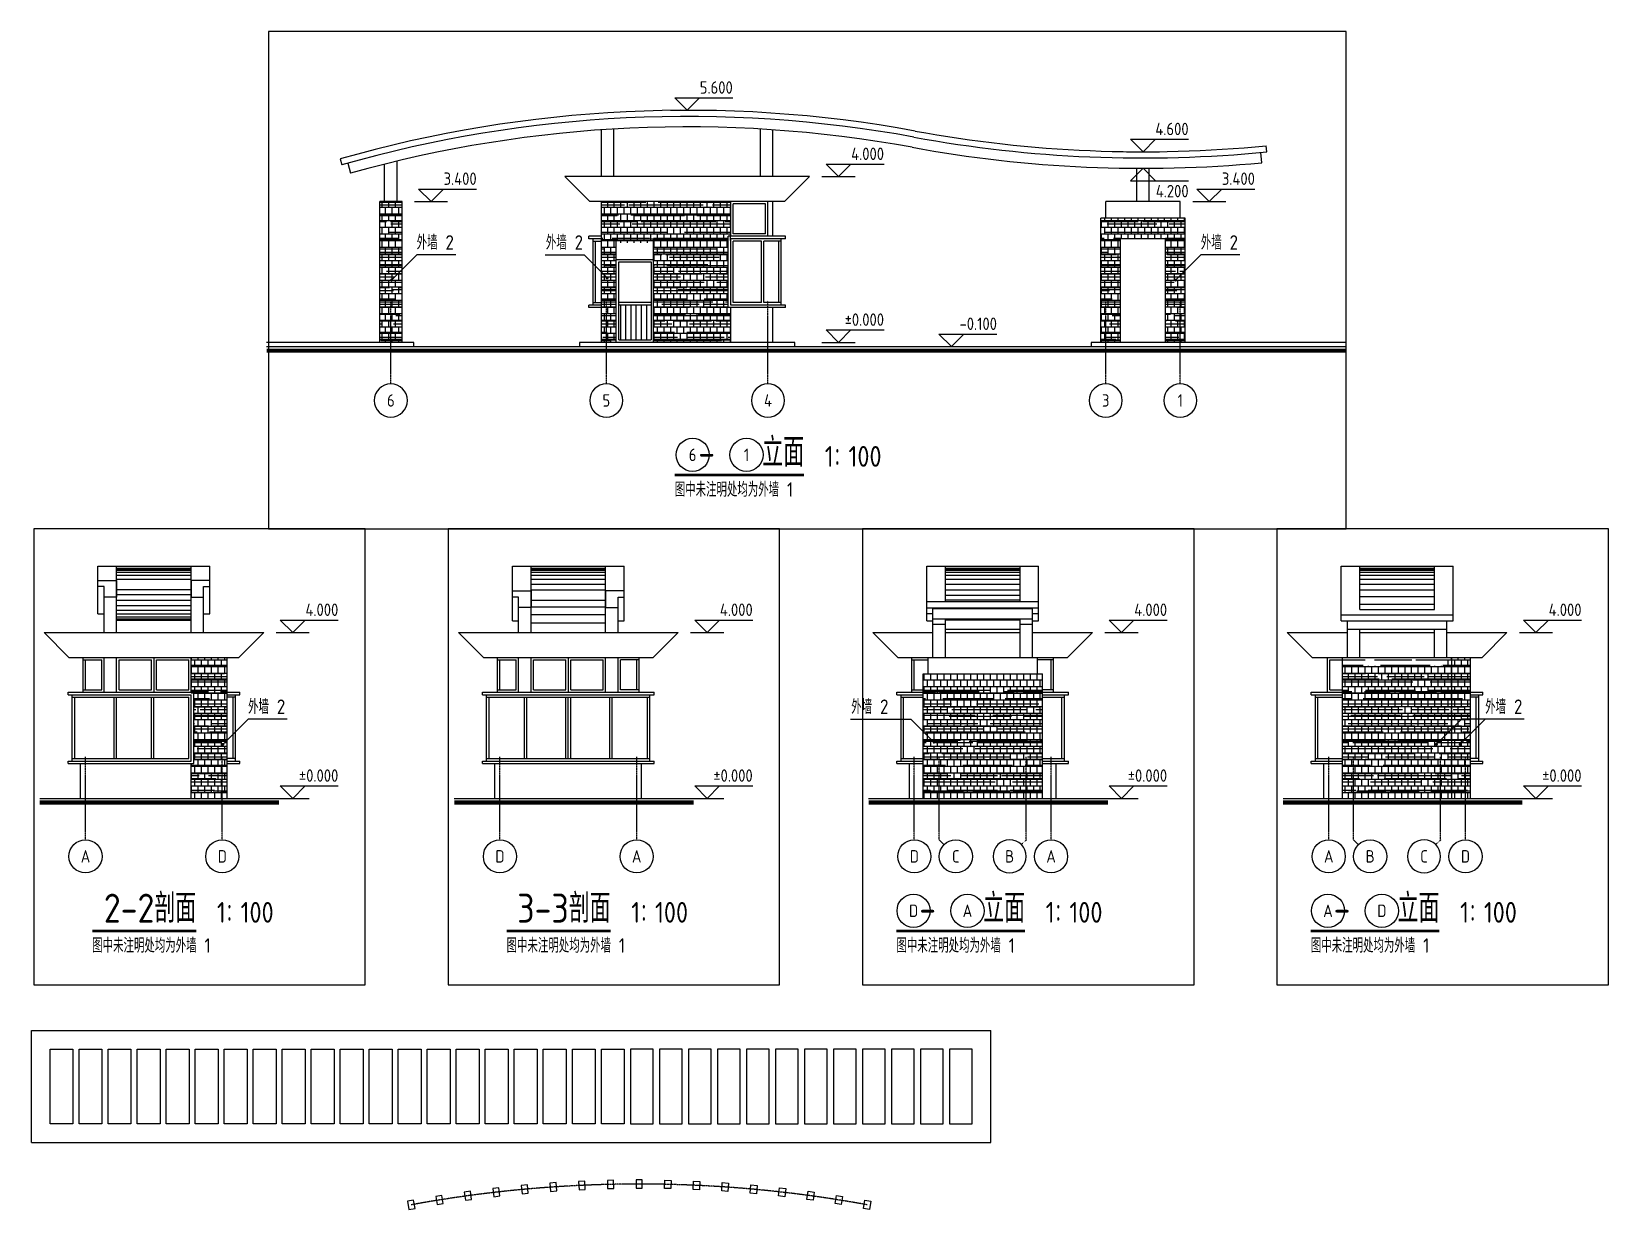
# Model space of a CAD drawing. Extents: x 105561 to 193510, y -55932 to 89115.
# Drawn here: x 155457 to 193510, y -16897 to 11521 of the extents above; entities that cross this region are included whole.
import ezdxf
from ezdxf.enums import TextEntityAlignment as Align

# ---------------------------------------------------------------- set-up
doc = ezdxf.new("R2010")
doc.units = 0
doc.header["$LTSCALE"] = 10
doc.header["$MEASUREMENT"] = 0
doc.linetypes.add('CENTER2', pattern=[1.125, 0.75, -0.125, 0.125, -0.125])
doc.layers.get('0').update_dxf_attribs({"linetype": 'CONTINUOUS'})
for name, color, linetype in [('填充', 8, 'CONTINUOUS'), ('文字', 1, 'CONTINUOUS'), ('标注', 7, 'CONTINUOUS'), ('结构', 5, 'CONTINUOUS'), ('轴线', 6, 'CENTER2'), ('辅助', 2, 'CONTINUOUS'), ('门窗楼梯', 7, 'CONTINUOUS')]:
    doc.layers.add(name, color=color, linetype=linetype)
doc.styles.add('GB', font='gbenor.shx', dxfattribs={"bigfont": 'gbcbig.shx'})
pattern_1 = [(0, (0, 2000), (660, 300), [4500, -600, 1500, -300]), (0, (399, 2150), (-300, 399), [900, -99, 1800, -225]), (0, (150, 2255), (1560, 201), [2400, -420, 1200, -300])]
pattern_2 = [(0, (0, 2000), (0, 160), []), (90, (0, 2000), (-80, 160), [160, -160])]
pattern_3 = [(0, (-600, 1000), (0, 160), []), (90, (-600, 1000), (-80, 160), [160, -160])]
pattern_4 = [(0, (-600, 1000), (660, 300), [4500, -600, 1500, -300]), (0, (-201, 1150), (-300, 399), [900, -99, 1800, -225]), (0, (-450, 1255), (1560, 201), [2400, -420, 1200, -300])]

# ---------------------------------------------------------------- blocks, each defined once
blk = doc.blocks.new('肋')
at = {"layer": '结构'}
blk.add_lwpolyline([(-75, -100), (75, -100), (75, 100), (-75, 100)], close=True, dxfattribs=at)
blk = doc.blocks.new('轴')
blk.add_circle((0, 0), 4)
blk = doc.blocks.new('标高')
blk.add_line((-4, 0), (4, 0))
blk.add_lwpolyline([(3, 3), (0, 0), (-3, 3), (11, 3)])
at = {"color": 0, "style": 'GB', "flags": 12}
blk.add_attdef('%%P0.000', text='', height=3, dxfattribs=at).set_placement((11, 5.5), align=Align.MIDDLE_RIGHT)

msp = doc.modelspace()

# ---------------------------------------------------------------- hatches: boundary and pattern name
at = {"layer": '填充'}
h = msp.add_hatch(dxfattribs=at)
h.set_pattern_fill('AR-B88', color=256, scale=20, style=0)
h.set_pattern_definition(pattern_2)
h.paths.add_polyline_path([(164398.4, 7421.1), (163858.4, 7421.1), (163858.4, 4021.1), (164398.4, 4021.1)])
h = msp.add_hatch(dxfattribs=at)
h.set_pattern_fill('AR-RROOF', color=256, scale=300, style=0)
h.set_pattern_definition(pattern_1)
h.paths.add_polyline_path([(164388.4, 7421.1), (163868.4, 7421.1), (163868.4, 4021.1), (164388.4, 4021.1)])
h = msp.add_hatch(dxfattribs=at)
h.set_pattern_fill('AR-RROOF', color=256, scale=300, style=0)
h.set_pattern_definition(pattern_1)
h.paths.add_polyline_path([(169208.4, 7421.1), (169208.4, 4021.1), (169568.4, 4021.1), (169568.4, 6521.1), (170468.4, 6521.1), (170468.4, 4021.1), (172328.4, 4021.1), (172328.4, 4861.1), (172268.4, 4861.1), (172268.4, 6581.1), (172328.4, 6581.1), (172328.4, 7421.1)])
h = msp.add_hatch(dxfattribs=at)
h.set_pattern_fill('AR-B88', color=256, scale=20, style=0)
h.set_pattern_definition(pattern_2)
h.paths.add_polyline_path([(169208.4, 7421.1), (169208.4, 4021.1), (169568.4, 4021.1), (169568.4, 6421.1), (170468.4, 6421.1), (170468.4, 4021.1), (172328.4, 4021.1), (172328.4, 4861.1), (172268.4, 4861.1), (172268.4, 6481.1), (172328.4, 6481.1), (172328.4, 7421.1)])
h = msp.add_hatch(dxfattribs=at)
h.set_pattern_fill('AR-B88', color=256, scale=20, style=0)
h.set_pattern_definition(pattern_2)
h.paths.add_polyline_path([(181258.4, 4021.1), (181738.4, 4021.1), (181738.4, 6521.1), (182818.4, 6521.1), (182818.4, 4021.1), (183298.4, 4021.1), (183298.4, 7021.1), (181258.4, 7021.1)])
h = msp.add_hatch(dxfattribs=at)
h.set_pattern_fill('AR-RROOF', color=256, scale=300, style=0)
h.set_pattern_definition(pattern_1)
h.paths.add_polyline_path([(181258.4, 4021.1), (181738.4, 4021.1), (181738.4, 6621.1), (182818.4, 6621.1), (182818.4, 4021.1), (183298.4, 4021.1), (183298.4, 7021.1), (181258.4, 7021.1)])
h = msp.add_hatch(dxfattribs=at)
h.set_pattern_fill('LINE', color=256, scale=1000, angle=90, style=0)
h.set_pattern_definition([(90, (28926.22, 12000), (-125, 8e-15), [])])
h.paths.add_polyline_path([(170408.4, 4931.1), (169628.4, 4931.1), (169628.4, 4081.1), (170408.4, 4081.1)])
h = msp.add_hatch(dxfattribs=at)
h.set_pattern_fill('AR-B88', color=256, scale=20, style=0)
h.set_pattern_definition(pattern_3)
h.paths.add_polyline_path([(159369.8, -6138.9), (159309.8, -6138.9), (159309.8, -6978.9), (160179.8, -6978.9), (160179.8, -3578.9), (159309.8, -3578.9), (159309.8, -4418.9), (159369.8, -4418.9)])
h = msp.add_hatch(dxfattribs=at)
h.set_pattern_fill('AR-RROOF', color=256, scale=300, style=0)
h.set_pattern_definition(pattern_4)
h.paths.add_polyline_path([(159369.8, -6138.9), (159309.8, -6138.9), (159309.8, -6978.9), (160179.8, -6978.9), (160179.8, -3578.9), (159309.8, -3578.9), (159309.8, -4518.9), (159369.8, -4518.9)])
h = msp.add_hatch(dxfattribs=at)
h.set_pattern_fill('AR-RROOF', color=256, scale=300, style=0)
h.set_pattern_definition(pattern_4)
h.paths.add_polyline_path([(187089.8, -6978.9), (189729.8, -6978.9), (189729.8, -3578.9), (187089.8, -3578.9)])
h = msp.add_hatch(dxfattribs=at)
h.set_pattern_fill('AR-B88', color=256, scale=20, style=0)
h.set_pattern_definition(pattern_3)
h.paths.add_polyline_path([(187089.8, -6978.9), (189729.8, -6978.9), (189729.8, -3778.9), (187089.8, -3778.9)])
h = msp.add_hatch(dxfattribs=at)
h.set_pattern_fill('AR-B88', color=256, scale=20, style=0)
h.set_pattern_definition(pattern_3)
h.paths.add_polyline_path([(190179.8, -3578.9), (189609.8, -3578.9), (189609.8, -3778.9), (189729.8, -3778.9), (189729.8, -6978.9), (190179.8, -6978.9)])
h = msp.add_hatch(dxfattribs=at)
h.set_pattern_fill('AR-RROOF', color=256, scale=300, style=0)
h.set_pattern_definition(pattern_4)
h.paths.add_polyline_path([(190179.8, -3578.9), (189609.8, -3578.9), (189609.8, -3778.9), (189729.8, -3778.9), (189729.8, -6978.9), (190179.8, -6978.9)])
h = msp.add_hatch(dxfattribs=at)
h.set_pattern_fill('AR-B88', color=256, scale=20, style=0)
h.set_pattern_definition(pattern_3)
h.paths.add_polyline_path([(179849.8, -6978.9), (179849.8, -3978.9), (176969.8, -3978.9), (176969.8, -6978.9)])
h = msp.add_hatch(dxfattribs=at)
h.set_pattern_fill('AR-RROOF', color=256, scale=300, style=0)
h.set_pattern_definition(pattern_4)
h.paths.add_polyline_path([(179849.8, -6978.9), (179849.8, -4178.9), (176969.8, -4178.9), (176969.8, -6978.9)])

# ---------------------------------------------------------------- linework, layer by layer
at = {"layer": '文字', "const_width": 70}
for points in [[(170977.9, 821.1), (174098.6, 821.1)], [(156920.3, -10178.9), (159429.9, -10178.9)], [(166920.3, -10178.9), (169429.9, -10178.9)], [(176327.2, -10178.9), (179429.9, -10178.9)], [(186327.2, -10178.9), (189429.9, -10178.9)]]:
    msp.add_lwpolyline(points, dxfattribs=at)
at = {"layer": '标注'}
msp.add_line((190535.6, -5068.2), (189916, -5687.8), dxfattribs=at)
for points in [[(165693.4, 6132), (164751.2, 6132), (164131.7, 5512.4)], [(167848.7, 6132), (168790.9, 6132), (169345.7, 5577.1)], [(184615.5, 6132), (183673.3, 6132), (183053.8, 5512.4)], [(161625.1, -5068.2), (160682.9, -5068.2), (160063.4, -5687.8)], [(175218, -5068.2), (176678.4, -5068.2), (177233.2, -5623)], [(191477.8, -5068.2), (189966.4, -5068.2), (189346.9, -5687.8)]]:
    msp.add_lwpolyline(points, dxfattribs=at)
at = {"layer": '标注', "const_width": 35}
for points in [[(164126.6, 5524.8, 1), (164161.6, 5524.8, 1)], [(169363.2, 5577.1, -1), (169328.2, 5577.1, -1)], [(183048.7, 5524.8, 1), (183083.7, 5524.8, 1)], [(160058.3, -5675.4, 1), (160093.3, -5675.4, 1)], [(177250.7, -5623, -1), (177215.7, -5623, -1)], [(189341.7, -5675.4, 1), (189376.7, -5675.4, 1)], [(189910.9, -5675.4, 1), (189945.9, -5675.4, 1)]]:
    msp.add_lwpolyline(points, format="xyb", close=True, dxfattribs=at)
at = {"layer": '结构'}
for points in [[(157059.8, -1720.2), (157509.8, -1720.2), (157509.8, -2124.8), (157209.8, -2124.8), (157209.8, -1871.9), (157059.8, -1871.9)], [(159759.8, -1720.2), (159309.8, -1720.2), (159309.8, -2124.8), (159609.8, -2124.8), (159609.8, -1871.9), (159759.8, -1871.9)], [(167059.8, -1970.4), (167509.8, -1970.4), (167509.8, -2375.8), (167209.8, -2375.8), (167209.8, -2122.5), (167059.8, -2122.5)], [(169759.8, -1970.4), (169309.8, -1970.4), (169309.8, -2375.8), (169609.8, -2375.8), (169609.8, -2122.5), (169759.8, -2122.5)]]:
    msp.add_lwpolyline(points, close=True, dxfattribs=at)
at = {"layer": '轴线'}
for p, q in [((164128.4, 3021.1), (164128.4, 5021.1)), ((169328.4, 3021.1), (169328.4, 5021.1)), ((173228.4, 3021.1), (173228.4, 5021.1)), ((181378.4, 3021.1), (181378.4, 5021.1)), ((183178.4, 3021.1), (183178.4, 5021.1)), ((156759.8, -7978.9), (156759.8, -5978.9)), ((160059.8, -7978.9), (160059.8, -5978.9)), ((166759.8, -7978.9), (166759.8, -5978.9)), ((170059.8, -7978.9), (170059.8, -5978.9)), ((176759.8, -7978.9), (176759.8, -5978.9)), ((177359.8, -7978.9), (177359.8, -5978.9)), ((179459.8, -7978.9), (179459.8, -5978.9)), ((180059.8, -7978.9), (180059.8, -5978.9)), ((186759.8, -7978.9), (186759.8, -5978.9)), ((187359.8, -7978.9), (187359.8, -5978.9)), ((189459.8, -7978.9), (189459.8, -5978.9)), ((190059.8, -7978.9), (190059.8, -5978.9)), ((177359.8, -7978.9), (177476.9, -8096.1)), ((179459.8, -7978.9), (179342.6, -8096.1)), ((187359.8, -7978.9), (187476.9, -8096.1)), ((189459.8, -7978.9), (189342.6, -8096.1))]:
    msp.add_line(p, q, dxfattribs=at)
msp.add_arc((170121.2, -46785.6), 30500, 79.61114, 100.38886, dxfattribs=at)
at = {"layer": '辅助'}
for points in [[(161178.4, -478.9), (187178.4, -478.9), (187178.4, 11521.1), (161178.4, 11521.1)], [(155509.8, -11478.9), (163509.8, -11478.9), (163509.8, -478.9), (155509.8, -478.9)], [(165509.8, -11478.9), (173509.8, -11478.9), (173509.8, -478.9), (165509.8, -478.9)], [(175509.8, -11478.9), (183509.8, -11478.9), (183509.8, -478.9), (175509.8, -478.9)], [(185509.8, -11478.9), (193509.8, -11478.9), (193509.8, -478.9), (185509.8, -478.9)]]:
    msp.add_lwpolyline(points, close=True, dxfattribs=at)
at = {"layer": '门窗楼梯'}
for p, q in [((169208.4, 8021.1), (169208.4, 9149.8)), ((169508.4, 8021.1), (169508.4, 9169)), ((173048.4, 8021.1), (173048.4, 9169)), ((173348.4, 8021.1), (173348.4, 9149.8)), ((185268.1, 8617.2), (185253.4, 8766.5)), ((162903.4, 8448.7), (162944.6, 8304.5)), ((164278.4, 7421.1), (164278.4, 8395.8)), ((185143.1, 8354.2), (185118.7, 8603)), ((163089, 8345.3), (163157.6, 8104.9)), ((163978.4, 7421.1), (163978.4, 8322.5)), ((174228.4, 8021.1), (168328.4, 8021.1)), ((168928.4, 7421.1), (168328.4, 8021.1)), ((173628.4, 7421.1), (174228.4, 8021.1)), ((182128.4, 7421.1), (182128.4, 8221.5)), ((182428.4, 7421.1), (182428.4, 8221.5)), ((163858.4, 4021.1), (163858.4, 7421.1)), ((164398.4, 7421.1), (163858.4, 7421.1)), ((164398.4, 4021.1), (164398.4, 7421.1)), ((173628.4, 7421.1), (168928.4, 7421.1)), ((169208.4, 4021.1), (169208.4, 7421.1)), ((172328.4, 6581.1), (172328.4, 7421.1)), ((172388.4, 6641.1), (172388.4, 7361.1)), ((173168.4, 7361.1), (172388.4, 7361.1)), ((173168.4, 6641.1), (173168.4, 7361.1)), ((173228.4, 6581.1), (173228.4, 7421.1)), ((173348.4, 6581.1), (173348.4, 7421.1)), ((183178.4, 7421.1), (181378.4, 7421.1)), ((181378.4, 7021.1), (181378.4, 7421.1)), ((183178.4, 7021.1), (183178.4, 7421.1)), ((183298.4, 7021.1), (181258.4, 7021.1)), ((181258.4, 4021.1), (181258.4, 7021.1)), ((183298.4, 4021.1), (183298.4, 7021.1)), ((169208.4, 6581.1), (168908.4, 6581.1)), ((168908.4, 6521.1), (168908.4, 6581.1)), ((169208.4, 6521.1), (168908.4, 6521.1)), ((169008.4, 4921.1), (169008.4, 6521.1)), ((169568.4, 4021.1), (169568.4, 6521.1)), ((169568.4, 6521.1), (170468.4, 6521.1)), ((170468.4, 4021.1), (170468.4, 6521.1)), ((172268.4, 4861.1), (172268.4, 6581.1)), ((173648.4, 6581.1), (172268.4, 6581.1)), ((172328.4, 6581.1), (172328.4, 6581.1)), ((172328.4, 4921.1), (172328.4, 6521.1)), ((173648.4, 6521.1), (172328.4, 6521.1)), ((173168.4, 6641.1), (172388.4, 6641.1)), ((173548.4, 4921.1), (173548.4, 6521.1)), ((173648.4, 6521.1), (173648.4, 6581.1)), ((182818.4, 6521.1), (181738.4, 6521.1)), ((181738.4, 4021.1), (181738.4, 6521.1)), ((182818.4, 4021.1), (182818.4, 6521.1)), ((169008.4, 6461.1), (169208.4, 6461.1)), ((169068.4, 4981.1), (169068.4, 6461.1)), ((172388.4, 4981.1), (172388.4, 6461.1)), ((173068.4, 6461.1), (172388.4, 6461.1)), ((173068.4, 4981.1), (173068.4, 6461.1)), ((173128.4, 4981.1), (173128.4, 6461.1)), ((173548.4, 6461.1), (173128.4, 6461.1)), ((173488.4, 4981.1), (173488.4, 6461.1)), ((169568.4, 6021.1), (170468.4, 6021.1)), ((169628.4, 4081.1), (169628.4, 5961.1)), ((169628.4, 5961.1), (170408.4, 5961.1)), ((170408.4, 5961.1), (170408.4, 4081.1)), ((169008.4, 4981.1), (169208.4, 4981.1)), ((169628.4, 4991.1), (170408.4, 4991.1)), ((173068.4, 4981.1), (172388.4, 4981.1)), ((173548.4, 4981.1), (173128.4, 4981.1)), ((168908.4, 4861.1), (168908.4, 4921.1)), ((169208.4, 4921.1), (168908.4, 4921.1)), ((169208.4, 4861.1), (168908.4, 4861.1)), ((169628.4, 4931.1), (170408.4, 4931.1)), ((173648.4, 4861.1), (172268.4, 4861.1)), ((173648.4, 4921.1), (172328.4, 4921.1)), ((172328.4, 4021.1), (172328.4, 4861.1)), ((173348.4, 4021.1), (173348.4, 4861.1)), ((173648.4, 4861.1), (173648.4, 4921.1)), ((161128.4, 3921.1), (187178.4, 3921.1)), ((169628.4, 4081.1), (170408.4, 4081.1)), ((157059.8, -1378.9), (159759.8, -1378.9)), ((157059.8, -2528.9), (157059.8, -1378.9)), ((157509.8, -2978.9), (157509.8, -1378.9)), ((157509.8, -1428.9), (159309.8, -1428.9)), ((157509.8, -1439.4), (159309.8, -1439.4)), ((157509.8, -1470.9), (159309.8, -1470.9)), ((159309.8, -2978.9), (159309.8, -1378.9)), ((159759.8, -2528.9), (159759.8, -1378.9)), ((167059.8, -1378.9), (169759.8, -1378.9)), ((167059.8, -2695.5), (167059.8, -1378.9)), ((167509.8, -2978.9), (167509.8, -1378.9)), ((167509.8, -1428.9), (169309.8, -1428.9)), ((167509.8, -1439.4), (169309.8, -1439.4)), ((167509.8, -1470.9), (169309.8, -1470.9)), ((169309.8, -2978.9), (169309.8, -1378.9)), ((169759.8, -2695.5), (169759.8, -1378.9)), ((177059.8, -2695.5), (177059.8, -1378.9)), ((177059.8, -1378.9), (179759.8, -1378.9)), ((177509.8, -2233.5), (177509.8, -1378.9)), ((177509.8, -1428.9), (179309.8, -1428.9)), ((177509.8, -1439.4), (179309.8, -1439.4)), ((177509.8, -1470.9), (179309.8, -1470.9)), ((179309.8, -2233.5), (179309.8, -1378.9)), ((179759.8, -2695.5), (179759.8, -1378.9)), ((187059.8, -1378.9), (189759.8, -1378.9)), ((187059.8, -2695.5), (187059.8, -1378.9)), ((187509.8, -2426.5), (187509.8, -1378.9)), ((187509.8, -1428.9), (189309.8, -1428.9)), ((187509.8, -1439.4), (189309.8, -1439.4)), ((187509.8, -1470.9), (189309.8, -1470.9)), ((189309.8, -2426.5), (189309.8, -1378.9)), ((189759.8, -2695.5), (189759.8, -1378.9)), ((157509.8, -1523.5), (159309.8, -1523.5)), ((157509.8, -1597.2), (159309.8, -1597.2)), ((157509.8, -1692.3), (159309.8, -1692.3)), ((167509.8, -1523.5), (169309.8, -1523.5)), ((167509.8, -1597.2), (169309.8, -1597.2)), ((167509.8, -1692.3), (169309.8, -1692.3)), ((167509.8, -1809), (169309.8, -1809)), ((177509.8, -1523.5), (179309.8, -1523.5)), ((177509.8, -1597.2), (179309.8, -1597.2)), ((177509.8, -1692.3), (179309.8, -1692.3)), ((177509.8, -1809), (179309.8, -1809)), ((187509.8, -1523.5), (189309.8, -1523.5)), ((187509.8, -1597.2), (189309.8, -1597.2)), ((187509.8, -1692.3), (189309.8, -1692.3)), ((187509.8, -1809), (189309.8, -1809)), ((157209.8, -2978.9), (157209.8, -2124.8)), ((157509.8, -1942.3), (159309.8, -1942.3)), ((157509.8, -2059), (159309.8, -2059)), ((157509.8, -2197.1), (159309.8, -2197.1)), ((159609.8, -2978.9), (159609.8, -2124.8)), ((167209.8, -2978.9), (167209.8, -2125.1)), ((167509.8, -1947.1), (169309.8, -1947.1)), ((167509.8, -2197.1), (169309.8, -2197.1)), ((167509.8, -2197.1), (169309.8, -2197.1)), ((169609.8, -2978.9), (169609.8, -2124.8)), ((177059.8, -2233.5), (179759.8, -2233.5)), ((177509.8, -1947.1), (179309.8, -1947.1)), ((177509.8, -2080), (179309.8, -2080)), ((177509.8, -2191.3), (179309.8, -2191.3)), ((187509.8, -1947.4), (189309.8, -1947.4)), ((187509.8, -2107.9), (189309.8, -2107.9)), ((157059.8, -2528.9), (157209.8, -2528.9)), ((157509.8, -2330), (159309.8, -2330)), ((157509.8, -2441.3), (159309.8, -2441.3)), ((157509.8, -2531), (159309.8, -2531)), ((157509.8, -2599.5), (159309.8, -2599.5)), ((157509.8, -2646.8), (159309.8, -2646.8)), ((159609.8, -2528.9), (159759.8, -2528.9)), ((167509.8, -2357.9), (169309.8, -2357.9)), ((167509.8, -2540.9), (169309.8, -2540.9)), ((177059.8, -2382.8), (179759.8, -2382.8)), ((177209.8, -2528.9), (177059.8, -2528.9)), ((177209.8, -3578.9), (177209.8, -2397)), ((177209.8, -2397), (179609.8, -2397)), ((177209.8, -2645.8), (179609.8, -2645.8)), ((179609.8, -3578.9), (179609.8, -2397)), ((179759.8, -2528.9), (179609.8, -2528.9)), ((187059.8, -2551.3), (189759.8, -2551.3)), ((187509.8, -2290.9), (189309.8, -2290.9)), ((187509.8, -2426.5), (189309.8, -2426.5)), ((187509.8, -2426.5), (189309.8, -2426.5)), ((155759.8, -2978.9), (161059.8, -2978.9)), ((156359.8, -3578.9), (155759.8, -2978.9)), ((157509.8, -2673), (159309.8, -2673)), ((157509.8, -2678.9), (159309.8, -2678.9)), ((160459.8, -3578.9), (161059.8, -2978.9)), ((165759.8, -2978.9), (171059.8, -2978.9)), ((166359.8, -3578.9), (165759.8, -2978.9)), ((167059.8, -2695.5), (167209.8, -2695.5)), ((167509.8, -2746.8), (169309.8, -2746.8)), ((169609.8, -2695.5), (169759.8, -2695.5)), ((170459.8, -3578.9), (171059.8, -2978.9)), ((176359.8, -3578.9), (175759.8, -2978.9)), ((175759.8, -2978.9), (177209.8, -2978.9)), ((177059.8, -2695.5), (177209.8, -2695.2)), ((177209.8, -2778.5), (177509.8, -2778.5)), ((177509.8, -3578.9), (177509.8, -2675.6)), ((177509.8, -2675.6), (179309.8, -2675.6)), ((177509.8, -2895.1), (179309.8, -2895.1)), ((177509.8, -2978.9), (179309.8, -2978.9)), ((179309.8, -3578.9), (179309.8, -2675.6)), ((179309.8, -2778.5), (179609.8, -2778.5)), ((179609.8, -2695.5), (179759.8, -2695.5)), ((179609.8, -2978.9), (181059.8, -2978.9)), ((180459.8, -3578.9), (181059.8, -2978.9)), ((185759.8, -2978.9), (187209.8, -2978.9)), ((186359.8, -3578.9), (185759.8, -2978.9)), ((187059.8, -2695.5), (189759.8, -2695.5)), ((187209.8, -2895.1), (187209.8, -2695.5)), ((187209.8, -3578.9), (187209.8, -2895.1)), ((187209.8, -2895.1), (189609.8, -2895.1)), ((187509.8, -3578.9), (187509.8, -2895.1)), ((187509.8, -2978.9), (189309.8, -2978.9)), ((189309.8, -3578.9), (189309.8, -2895.1)), ((189609.8, -2895.1), (189609.8, -2695.5)), ((189609.8, -3578.9), (189609.8, -2895.1)), ((189609.8, -2978.9), (191059.8, -2978.9)), ((190459.8, -3578.9), (191059.8, -2978.9)), ((156359.8, -3578.9), (160459.8, -3578.9)), ((156699.8, -4418.9), (156699.8, -3578.9)), ((156699.8, -3638.9), (157149.8, -3638.9)), ((156759.8, -4358.9), (156759.8, -3638.9)), ((157149.8, -4358.9), (157149.8, -3638.9)), ((157209.8, -4418.9), (157209.8, -3578.9)), ((157509.8, -4418.9), (157509.8, -3578.9)), ((157569.8, -4358.9), (157569.8, -3638.9)), ((157569.8, -3638.9), (158349.8, -3638.9)), ((158349.8, -4358.9), (158349.8, -3638.9)), ((158409.8, -3578.9), (158409.8, -4418.9)), ((158469.8, -3638.9), (159249.8, -3638.9)), ((158469.8, -4358.9), (158469.8, -3638.9)), ((159249.8, -4358.9), (159249.8, -3638.9)), ((159309.8, -4418.9), (159309.8, -3578.9)), ((160179.8, -6978.9), (160179.8, -3578.9)), ((166359.8, -3578.9), (170459.8, -3578.9)), ((166699.8, -4418.9), (166699.8, -3578.9)), ((166699.8, -3638.9), (167149.8, -3638.9)), ((166759.8, -4358.9), (166759.8, -3638.9)), ((167149.8, -4358.9), (167149.8, -3638.9)), ((167209.8, -4418.9), (167209.8, -3578.9)), ((167509.8, -4418.9), (167509.8, -3578.9)), ((167569.8, -3638.9), (168349.8, -3638.9)), ((167569.8, -4358.9), (167569.8, -3638.9)), ((168349.8, -4358.9), (168349.8, -3638.9)), ((168409.8, -3578.9), (168409.8, -4418.9)), ((168469.8, -3638.9), (169249.8, -3638.9)), ((168469.8, -4358.9), (168469.8, -3638.9)), ((169249.8, -4358.9), (169249.8, -3638.9)), ((169309.8, -4418.9), (169309.8, -3578.9)), ((169609.8, -4418.9), (169609.8, -3578.9)), ((170119.8, -3638.9), (169669.8, -3638.9)), ((169669.8, -4358.9), (169669.8, -3638.9)), ((170059.8, -4358.9), (170059.8, -3638.9)), ((170119.8, -4418.9), (170119.8, -3578.9)), ((176359.8, -3578.9), (177209.8, -3578.9)), ((176699.8, -4418.9), (176699.8, -3578.9)), ((176699.8, -3638.9), (177089.8, -3638.9)), ((176759.8, -4358.9), (176759.8, -3638.9)), ((177089.8, -3578.9), (179729.8, -3578.9)), ((177089.8, -3978.9), (177089.8, -3578.9)), ((179609.8, -3578.9), (180459.8, -3578.9)), ((179729.8, -3978.9), (179729.8, -3578.9)), ((180119.8, -3638.9), (179729.8, -3638.9)), ((180059.8, -4358.9), (180059.8, -3638.9)), ((180119.8, -4418.9), (180119.8, -3578.9)), ((186359.8, -3578.9), (187209.8, -3578.9)), ((186729.8, -4418.9), (186729.8, -3578.9)), ((186789.8, -4358.9), (186789.8, -3638.9)), ((186789.8, -3638.9), (187149.8, -3638.9)), ((187089.8, -6978.9), (187089.8, -3578.9)), ((187089.8, -3578.9), (189729.8, -3578.9)), ((189609.8, -3578.9), (190459.8, -3578.9)), ((189729.8, -6978.9), (189729.8, -3578.9)), ((190179.8, -6978.9), (190179.8, -3578.9)), ((176969.8, -6978.9), (176969.8, -3978.9)), ((176969.8, -3978.9), (179849.8, -3978.9)), ((179849.8, -6978.9), (179849.8, -3978.9)), ((156339.8, -4418.9), (159369.8, -4418.9)), ((156339.8, -4478.9), (156339.8, -4418.9)), ((156339.8, -4478.9), (159309.8, -4478.9)), ((156439.8, -6078.9), (156439.8, -4478.9)), ((156439.8, -4538.9), (159249.8, -4538.9)), ((156499.8, -6018.9), (156499.8, -4538.9)), ((156699.8, -4358.9), (157149.8, -4358.9)), ((157449.8, -6018.9), (157449.8, -4538.9)), ((157509.8, -6018.9), (157509.8, -4538.9)), ((157569.8, -4358.9), (158349.8, -4358.9)), ((158349.8, -6018.9), (158349.8, -4538.9)), ((158409.8, -6018.9), (158409.8, -4538.9)), ((158469.8, -4358.9), (159249.8, -4358.9)), ((159249.8, -6018.9), (159249.8, -4538.9)), ((159309.8, -6078.9), (159309.8, -4478.9)), ((159369.8, -6138.9), (159369.8, -4418.9)), ((160179.8, -4418.9), (160479.8, -4418.9)), ((160179.8, -4478.9), (160479.8, -4478.9)), ((160379.8, -4538.9), (160179.8, -4538.9)), ((160319.8, -6018.9), (160319.8, -4538.9)), ((160379.8, -6078.9), (160379.8, -4478.9)), ((160479.8, -4478.9), (160479.8, -4418.9)), ((166339.8, -4418.9), (170479.8, -4418.9)), ((166339.8, -4478.9), (166339.8, -4418.9)), ((166339.8, -4478.9), (170479.8, -4478.9)), ((166439.8, -6078.9), (166439.8, -4478.9)), ((166439.8, -4538.9), (170379.8, -4538.9)), ((166499.8, -6018.9), (166499.8, -4538.9)), ((166699.8, -4358.9), (167149.8, -4358.9)), ((167349.8, -6018.9), (167349.8, -4538.9)), ((167409.8, -6018.9), (167409.8, -4538.9)), ((167569.8, -4358.9), (168349.8, -4358.9)), ((168349.8, -6018.9), (168349.8, -4538.9)), ((168409.8, -6018.9), (168409.8, -4538.9)), ((168469.8, -4358.9), (169249.8, -4358.9)), ((168469.8, -6018.9), (168469.8, -4538.9)), ((169409.8, -6018.9), (169409.8, -4538.9)), ((169469.8, -6018.9), (169469.8, -4538.9)), ((170119.8, -4358.9), (169669.8, -4358.9)), ((170319.8, -6018.9), (170319.8, -4538.9)), ((170379.8, -6078.9), (170379.8, -4478.9)), ((170479.8, -4478.9), (170479.8, -4418.9)), ((176339.8, -4418.9), (176969.8, -4418.9)), ((176339.8, -4478.9), (176339.8, -4418.9)), ((176339.8, -4478.9), (176969.8, -4478.9)), ((176439.8, -6078.9), (176439.8, -4478.9)), ((176439.8, -4538.9), (176969.8, -4538.9)), ((176499.8, -6018.9), (176499.8, -4538.9)), ((176699.8, -4358.9), (176969.8, -4358.9)), ((180119.8, -4358.9), (179849.8, -4358.9)), ((179849.8, -4418.9), (180479.8, -4418.9)), ((179849.8, -4478.9), (180479.8, -4478.9)), ((179849.8, -4538.9), (180379.8, -4538.9)), ((180319.8, -6018.9), (180319.8, -4538.9)), ((180379.8, -6078.9), (180379.8, -4478.9)), ((180479.8, -4478.9), (180479.8, -4418.9)), ((186339.8, -4418.9), (187089.8, -4418.9)), ((186339.8, -4478.9), (186339.8, -4418.9)), ((186339.8, -4478.9), (187089.8, -4478.9)), ((186439.8, -6078.9), (186439.8, -4478.9)), ((186439.8, -4538.9), (187089.8, -4538.9)), ((186499.8, -6018.9), (186499.8, -4538.9)), ((186789.8, -4358.9), (187089.8, -4358.9)), ((190179.8, -4418.9), (190479.8, -4418.9)), ((190179.8, -4478.9), (190479.8, -4478.9)), ((190379.8, -4538.9), (190179.8, -4538.9)), ((190319.8, -6018.9), (190319.8, -4538.9)), ((190379.8, -6078.9), (190379.8, -4478.9)), ((190479.8, -4478.9), (190479.8, -4418.9)), ((156339.8, -6078.9), (159309.8, -6078.9)), ((156339.8, -6138.9), (156339.8, -6078.9)), ((156439.8, -6018.9), (159249.8, -6018.9)), ((160379.8, -6018.9), (160179.8, -6018.9)), ((160179.8, -6078.9), (160479.8, -6078.9)), ((160479.8, -6138.9), (160479.8, -6078.9)), ((166339.8, -6078.9), (170479.8, -6078.9)), ((166339.8, -6138.9), (166339.8, -6078.9)), ((166439.8, -6018.9), (170379.8, -6018.9)), ((170479.8, -6138.9), (170479.8, -6078.9)), ((176339.8, -6078.9), (176969.8, -6078.9)), ((176339.8, -6138.9), (176339.8, -6078.9)), ((176439.8, -6018.9), (176969.8, -6018.9)), ((179849.8, -6018.9), (180379.8, -6018.9)), ((179849.8, -6078.9), (180479.8, -6078.9)), ((180479.8, -6138.9), (180479.8, -6078.9)), ((186339.8, -6138.9), (186339.8, -6078.9)), ((186339.8, -6078.9), (187089.8, -6078.9)), ((186439.8, -6018.9), (187089.8, -6018.9)), ((190379.8, -6018.9), (190179.8, -6018.9)), ((190179.8, -6078.9), (190479.8, -6078.9)), ((190479.8, -6138.9), (190479.8, -6078.9)), ((156339.8, -6138.9), (159369.8, -6138.9)), ((156639.8, -6978.9), (156639.8, -6138.9)), ((159309.8, -6978.9), (159309.8, -6138.9)), ((160179.8, -6138.9), (160479.8, -6138.9)), ((166339.8, -6138.9), (170479.8, -6138.9)), ((166639.8, -6978.9), (166639.8, -6138.9)), ((170179.8, -6978.9), (170179.8, -6138.9)), ((176339.8, -6138.9), (176969.8, -6138.9)), ((176639.8, -6978.9), (176639.8, -6138.9)), ((179849.8, -6138.9), (180479.8, -6138.9)), ((180179.8, -6978.9), (180179.8, -6138.9)), ((186339.8, -6138.9), (187089.8, -6138.9)), ((186639.8, -6978.9), (186639.8, -6138.9)), ((190179.8, -6138.9), (190479.8, -6138.9)), ((155657.3, -6978.9), (161431.4, -6978.9)), ((165657.3, -6978.9), (171431.4, -6978.9)), ((175657.3, -6978.9), (181431.4, -6978.9)), ((185657.3, -6978.9), (191431.4, -6978.9)), ((155457.2, -12582.3), (178607.2, -12582.3)), ((155457.2, -15282.3), (155457.2, -12582.3)), ((178607.2, -15282.3), (178607.2, -12582.3)), ((155457.2, -15282.3), (178607.2, -15282.3))]:
    msp.add_line(p, q, dxfattribs=at)
at = {"layer": '门窗楼梯', "const_width": 100}
for points in [[(161128.4, 3821.1), (187178.4, 3821.1)], [(155657.3, -7078.9), (161431.4, -7078.9)], [(165657.3, -7078.9), (171431.4, -7078.9)], [(175657.3, -7078.9), (181431.4, -7078.9)], [(185657.3, -7078.9), (191431.4, -7078.9)]]:
    msp.add_lwpolyline(points, dxfattribs=at)
at = {"layer": '门窗楼梯'}
for points in [[(164678.4, 3921.1), (164678.4, 4021.1), (161128.4, 4021.1)], [(173878.4, 3921.1), (173878.4, 4021.1), (168678.4, 4021.1), (168678.4, 3921.1)], [(187178.4, 4021.1), (181028.4, 4021.1), (181028.4, 3921.1)]]:
    msp.add_lwpolyline(points, dxfattribs=at)
for points in [[(156457.2, -14832.3), (155907.2, -14832.3), (155907.2, -13032.3), (156457.2, -13032.3)], [(157157.2, -14832.3), (156607.2, -14832.3), (156607.2, -13032.3), (157157.2, -13032.3)], [(157857.2, -14832.3), (157307.2, -14832.3), (157307.2, -13032.3), (157857.2, -13032.3)], [(158557.2, -14832.3), (158007.2, -14832.3), (158007.2, -13032.3), (158557.2, -13032.3)], [(159257.2, -14832.3), (158707.2, -14832.3), (158707.2, -13032.3), (159257.2, -13032.3)], [(159957.2, -14832.3), (159407.2, -14832.3), (159407.2, -13032.3), (159957.2, -13032.3)], [(160657.2, -14832.3), (160107.2, -14832.3), (160107.2, -13032.3), (160657.2, -13032.3)], [(161357.2, -14832.3), (160807.2, -14832.3), (160807.2, -13032.3), (161357.2, -13032.3)], [(162057.2, -14832.3), (161507.2, -14832.3), (161507.2, -13032.3), (162057.2, -13032.3)], [(162757.2, -14832.3), (162207.2, -14832.3), (162207.2, -13032.3), (162757.2, -13032.3)], [(163457.2, -14832.3), (162907.2, -14832.3), (162907.2, -13032.3), (163457.2, -13032.3)], [(164157.2, -14832.3), (163607.2, -14832.3), (163607.2, -13032.3), (164157.2, -13032.3)], [(164857.2, -14832.3), (164307.2, -14832.3), (164307.2, -13032.3), (164857.2, -13032.3)], [(165557.2, -14832.3), (165007.2, -14832.3), (165007.2, -13032.3), (165557.2, -13032.3)], [(166257.2, -14832.3), (165707.2, -14832.3), (165707.2, -13032.3), (166257.2, -13032.3)], [(166957.2, -14832.3), (166407.2, -14832.3), (166407.2, -13032.3), (166957.2, -13032.3)], [(167657.2, -14832.3), (167107.2, -14832.3), (167107.2, -13032.3), (167657.2, -13032.3)], [(168357.2, -14832.3), (167807.2, -14832.3), (167807.2, -13032.3), (168357.2, -13032.3)], [(169057.2, -14832.3), (168507.2, -14832.3), (168507.2, -13032.3), (169057.2, -13032.3)], [(169757.2, -14832.3), (169207.2, -14832.3), (169207.2, -13032.3), (169757.2, -13032.3)], [(169907.2, -14832.3), (170457.2, -14832.3), (170457.2, -13032.3), (169907.2, -13032.3)], [(170607.2, -14832.3), (171157.2, -14832.3), (171157.2, -13032.3), (170607.2, -13032.3)], [(171307.2, -14832.3), (171857.2, -14832.3), (171857.2, -13032.3), (171307.2, -13032.3)], [(172007.2, -14832.3), (172557.2, -14832.3), (172557.2, -13032.3), (172007.2, -13032.3)], [(172707.2, -14832.3), (173257.2, -14832.3), (173257.2, -13032.3), (172707.2, -13032.3)], [(173407.2, -14832.3), (173957.2, -14832.3), (173957.2, -13032.3), (173407.2, -13032.3)], [(174107.2, -14832.3), (174657.2, -14832.3), (174657.2, -13032.3), (174107.2, -13032.3)], [(174807.2, -14832.3), (175357.2, -14832.3), (175357.2, -13032.3), (174807.2, -13032.3)], [(175507.2, -14832.3), (176057.2, -14832.3), (176057.2, -13032.3), (175507.2, -13032.3)], [(176207.2, -14832.3), (176757.2, -14832.3), (176757.2, -13032.3), (176207.2, -13032.3)], [(176907.2, -14832.3), (177457.2, -14832.3), (177457.2, -13032.3), (176907.2, -13032.3)], [(177607.2, -14832.3), (178157.2, -14832.3), (178157.2, -13032.3), (177607.2, -13032.3)]]:
    msp.add_lwpolyline(points, close=True, dxfattribs=at)
for centre, radius, start, end in [((171278.4, -20878.9), 30500, 79.61114, 105.93759), ((171278.4, -20878.9), 30350, 79.61114, 105.93759), ((171278.4, -20878.9), 30100, 79.61114, 105.65206), ((182278.4, 39121.1), 30650, 259.61114, 275.59759), ((182278.4, 39121.1), 30500, 259.61114, 275.59759), ((182278.4, 39121.1), 30900, 259.61114, 275.31945)]:
    msp.add_arc(centre, radius, start, end, dxfattribs=at)

# ---------------------------------------------------------------- block references
at = {"layer": '标注', "color": 1, "xscale": 100, "yscale": 100, "zscale": 100}
for p, values in [((171278.4, 9621.1), {'%%P0.000': '5.600'}), ((182278.4, 8621.1), {'%%P0.000': '4.600'}), ((174928.4, 8021.1), {'%%P0.000': '4.000'}), ((165098.4, 7421.1), {'%%P0.000': '3.400'}), ((183878.4, 7421.1), {'%%P0.000': '3.400'}), ((174928.4, 4021.1), {'%%P0.000': '%%P0.000'}), ((177653.4, 3921.1), {'%%P0.000': '-0.100'}), ((161759.8, -2978.9), {'%%P0.000': '4.000'}), ((171759.8, -2978.9), {'%%P0.000': '4.000'}), ((181759.8, -2978.9), {'%%P0.000': '4.000'}), ((191759.8, -2978.9), {'%%P0.000': '4.000'}), ((161759.8, -6978.9), {'%%P0.000': '%%P0.000'}), ((171759.8, -6978.9), {'%%P0.000': '%%P0.000'}), ((181759.8, -6978.9), {'%%P0.000': '%%P0.000'}), ((191759.8, -6978.9), {'%%P0.000': '%%P0.000'})]:
    msp.add_blockref('标高', p, dxfattribs=at).add_auto_attribs(values)
at = {"layer": '标注', "color": 1}
ref = msp.add_blockref('标高', (182278.4, 8221.1), dxfattribs=dict(at, xscale=-100, yscale=100, zscale=100, rotation=180))
ref.add_attrib('%%P0.000', '4.200', dxfattribs={"layer": '0', "color": 0, "height": 300, "style": 'GB', "flags": 12}).set_placement((183378.4, 7671.1), align=Align.MIDDLE_RIGHT)
ref = msp.add_blockref('轴', (164128.4, 2621.1), dxfattribs=dict(at, xscale=-100, yscale=100, zscale=100))
ref.add_attrib('1', '6', dxfattribs={"layer": '0', "color": 0, "height": 300, "style": 'GB', "flags": 12}).set_placement((164128.4, 2621.1), align=Align.MIDDLE)
ref = msp.add_blockref('轴', (169328.4, 2621.1), dxfattribs=dict(at, xscale=-100, yscale=100, zscale=100))
ref.add_attrib('1', '5', dxfattribs={"layer": '0', "color": 0, "height": 300, "style": 'GB', "flags": 12}).set_placement((169328.4, 2621.1), align=Align.MIDDLE)
ref = msp.add_blockref('轴', (173228.4, 2621.1), dxfattribs=dict(at, xscale=-100, yscale=100, zscale=100))
ref.add_attrib('1', '4', dxfattribs={"layer": '0', "color": 0, "height": 300, "style": 'GB', "flags": 12}).set_placement((173228.4, 2621.1), align=Align.MIDDLE)
ref = msp.add_blockref('轴', (181378.4, 2621.1), dxfattribs=dict(at, xscale=-100, yscale=100, zscale=100))
ref.add_attrib('1', '3', dxfattribs={"layer": '0', "color": 0, "height": 300, "style": 'GB', "flags": 12}).set_placement((181378.4, 2621.1), align=Align.MIDDLE)
ref = msp.add_blockref('轴', (183178.4, 2621.1), dxfattribs=dict(at, xscale=-100, yscale=100, zscale=100))
ref.add_attrib('1', '1', dxfattribs={"layer": '0', "color": 0, "height": 300, "style": 'GB', "flags": 12}).set_placement((183178.4, 2621.1), align=Align.MIDDLE)
ref = msp.add_blockref('轴', (171410.3, 1308.5), dxfattribs=dict(at, xscale=100, yscale=100, zscale=100))
ref.add_attrib('1', '6', dxfattribs={"layer": '0', "color": 0, "height": 300, "style": 'GB', "flags": 12}).set_placement((171410.3, 1308.5), align=Align.MIDDLE)
ref = msp.add_blockref('轴', (172710.3, 1308.5), dxfattribs=dict(at, xscale=100, yscale=100, zscale=100))
ref.add_attrib('1', '1', dxfattribs={"layer": '0', "color": 0, "height": 300, "style": 'GB', "flags": 12}).set_placement((172710.3, 1308.5), align=Align.MIDDLE)
ref = msp.add_blockref('轴', (156759.8, -8378.9), dxfattribs=dict(at, xscale=100, yscale=100, zscale=100))
ref.add_attrib('1', 'A', dxfattribs={"layer": '0', "color": 0, "height": 300, "style": 'GB', "flags": 12}).set_placement((156759.8, -8378.9), align=Align.MIDDLE)
ref = msp.add_blockref('轴', (160059.8, -8378.9), dxfattribs=dict(at, xscale=100, yscale=100, zscale=100))
ref.add_attrib('1', 'D', dxfattribs={"layer": '0', "color": 0, "height": 300, "style": 'GB', "flags": 12}).set_placement((160059.8, -8378.9), align=Align.MIDDLE)
ref = msp.add_blockref('轴', (166759.8, -8378.9), dxfattribs=dict(at, xscale=100, yscale=100, zscale=100))
ref.add_attrib('1', 'D', dxfattribs={"layer": '0', "color": 0, "height": 300, "style": 'GB', "flags": 12}).set_placement((166759.8, -8378.9), align=Align.MIDDLE)
ref = msp.add_blockref('轴', (170059.8, -8378.9), dxfattribs=dict(at, xscale=100, yscale=100, zscale=100))
ref.add_attrib('1', 'A', dxfattribs={"layer": '0', "color": 0, "height": 300, "style": 'GB', "flags": 12}).set_placement((170059.8, -8378.9), align=Align.MIDDLE)
ref = msp.add_blockref('轴', (176759.8, -8378.9), dxfattribs=dict(at, xscale=100, yscale=100, zscale=100))
ref.add_attrib('1', 'D', dxfattribs={"layer": '0', "color": 0, "height": 300, "style": 'GB', "flags": 12}).set_placement((176759.8, -8378.9), align=Align.MIDDLE)
ref = msp.add_blockref('轴', (177759.8, -8378.9), dxfattribs=dict(at, xscale=100, yscale=100, zscale=100))
ref.add_attrib('1', 'C', dxfattribs={"layer": '0', "color": 0, "height": 300, "style": 'GB', "flags": 12}).set_placement((177759.8, -8378.9), align=Align.MIDDLE)
ref = msp.add_blockref('轴', (179059.8, -8378.9), dxfattribs=dict(at, xscale=-100, yscale=100, zscale=100))
ref.add_attrib('1', 'B', dxfattribs={"layer": '0', "color": 0, "height": 300, "style": 'GB', "flags": 12}).set_placement((179059.8, -8378.9), align=Align.MIDDLE)
ref = msp.add_blockref('轴', (180059.8, -8378.9), dxfattribs=dict(at, xscale=100, yscale=100, zscale=100))
ref.add_attrib('1', 'A', dxfattribs={"layer": '0', "color": 0, "height": 300, "style": 'GB', "flags": 12}).set_placement((180059.8, -8378.9), align=Align.MIDDLE)
ref = msp.add_blockref('轴', (186759.8, -8378.9), dxfattribs=dict(at, xscale=100, yscale=100, zscale=100))
ref.add_attrib('1', 'A', dxfattribs={"layer": '0', "color": 0, "height": 300, "style": 'GB', "flags": 12}).set_placement((186759.8, -8378.9), align=Align.MIDDLE)
ref = msp.add_blockref('轴', (187759.8, -8378.9), dxfattribs=dict(at, xscale=100, yscale=100, zscale=100))
ref.add_attrib('1', 'B', dxfattribs={"layer": '0', "color": 0, "height": 300, "style": 'GB', "flags": 12}).set_placement((187759.8, -8378.9), align=Align.MIDDLE)
ref = msp.add_blockref('轴', (189059.8, -8378.9), dxfattribs=dict(at, xscale=-100, yscale=100, zscale=100))
ref.add_attrib('1', 'C', dxfattribs={"layer": '0', "color": 0, "height": 300, "style": 'GB', "flags": 12}).set_placement((189059.8, -8378.9), align=Align.MIDDLE)
ref = msp.add_blockref('轴', (190059.8, -8378.9), dxfattribs=dict(at, xscale=100, yscale=100, zscale=100))
ref.add_attrib('1', 'D', dxfattribs={"layer": '0', "color": 0, "height": 300, "style": 'GB', "flags": 12}).set_placement((190059.8, -8378.9), align=Align.MIDDLE)
ref = msp.add_blockref('轴', (176741.6, -9691.5), dxfattribs=dict(at, xscale=100, yscale=100, zscale=100))
ref.add_attrib('1', 'D', dxfattribs={"layer": '0', "color": 0, "height": 300, "style": 'GB', "flags": 12}).set_placement((176741.6, -9691.5), align=Align.MIDDLE)
ref = msp.add_blockref('轴', (178041.6, -9691.5), dxfattribs=dict(at, xscale=100, yscale=100, zscale=100))
ref.add_attrib('1', 'A', dxfattribs={"layer": '0', "color": 0, "height": 300, "style": 'GB', "flags": 12}).set_placement((178041.6, -9691.5), align=Align.MIDDLE)
ref = msp.add_blockref('轴', (186741.6, -9691.5), dxfattribs=dict(at, xscale=100, yscale=100, zscale=100))
ref.add_attrib('1', 'A', dxfattribs={"layer": '0', "color": 0, "height": 300, "style": 'GB', "flags": 12}).set_placement((186741.6, -9691.5), align=Align.MIDDLE)
ref = msp.add_blockref('轴', (188041.6, -9691.5), dxfattribs=dict(at, xscale=100, yscale=100, zscale=100))
ref.add_attrib('1', 'D', dxfattribs={"layer": '0', "color": 0, "height": 300, "style": 'GB', "flags": 12}).set_placement((188041.6, -9691.5), align=Align.MIDDLE)
at = {"layer": '门窗楼梯'}
for p, rotation in [((167359.8, -16410.8), 185.1944289078512), ((168048.9, -16356), 183.8958216809259), ((168739.1, -16316.9), 182.5972144539922), ((169430, -16293.4), 181.2986072270585), ((170121.2, -16285.6), 180), ((164621.2, -16785.6), 190.3888578155863), ((165302.5, -16668.6), 189.0902505886689), ((165986.3, -16567.2), 187.7916433617186), ((166672.2, -16481.2), 186.4930361348016)]:
    msp.add_blockref('肋', p, dxfattribs=dict(at, rotation=rotation))
at = {"layer": '门窗楼梯', "xscale": -1}
for p, rotation in [((170812.4, -16293.4), 178.7013927729414), ((171503.3, -16316.9), 177.4027855460078), ((172193.4, -16356), 176.1041783190741), ((172882.5, -16410.8), 174.8055710921489), ((173570.2, -16481.2), 173.5069638651984), ((174256.1, -16567.2), 172.2083566382815), ((174939.9, -16668.6), 170.9097494113311), ((175621.2, -16785.6), 169.6111421844137)]:
    msp.add_blockref('肋', p, dxfattribs=dict(at, rotation=rotation))

# ---------------------------------------------------------------- texts
at = {"layer": '文字', "style": 'GB'}
for s, height, p in [('外墙 2', 350, (164751.2, 6257)), ('外墙 2', 350, (167868.3, 6257)), ('外墙 2', 350, (183673.3, 6257)), ('1：100', 500, (174598.6, 1021.1)), ('图中未注明处均为外墙 1', 350, (170977.9, 296.1)), ('外墙 2', 350, (160682.9, -4943.2)), ('外墙 2', 350, (175237.6, -4943.2)), ('外墙 2', 350, (190535.6, -4943.2)), ('1：100', 500, (159929.9, -9978.9)), ('1：100', 500, (169929.9, -9978.9)), ('1：100', 500, (179929.9, -9978.9)), ('1：100', 500, (189929.9, -9978.9)), ('图中未注明处均为外墙 1', 350, (156920.3, -10703.9)), ('图中未注明处均为外墙 1', 350, (166920.3, -10703.9)), ('图中未注明处均为外墙 1', 350, (176327.2, -10703.9)), ('图中未注明处均为外墙 1', 350, (186327.2, -10703.9))]:
    msp.add_text(s, height=height, dxfattribs=at).set_placement(p)
for s, p in [('-   立面', (174098.6, 1021.1)), ('立面', (174098.6, 1021.1)), ('2-2剖面', (159429.9, -9978.9)), ('3-3剖面', (169429.9, -9978.9)), ('-   立面', (179429.9, -9978.9)), ('立面', (179429.9, -9978.9)), ('-   立面', (189429.9, -9978.9))]:
    msp.add_text(s, height=700, dxfattribs=at).set_placement(p, align=Align.RIGHT)

doc.saveas('drawing.dxf')
